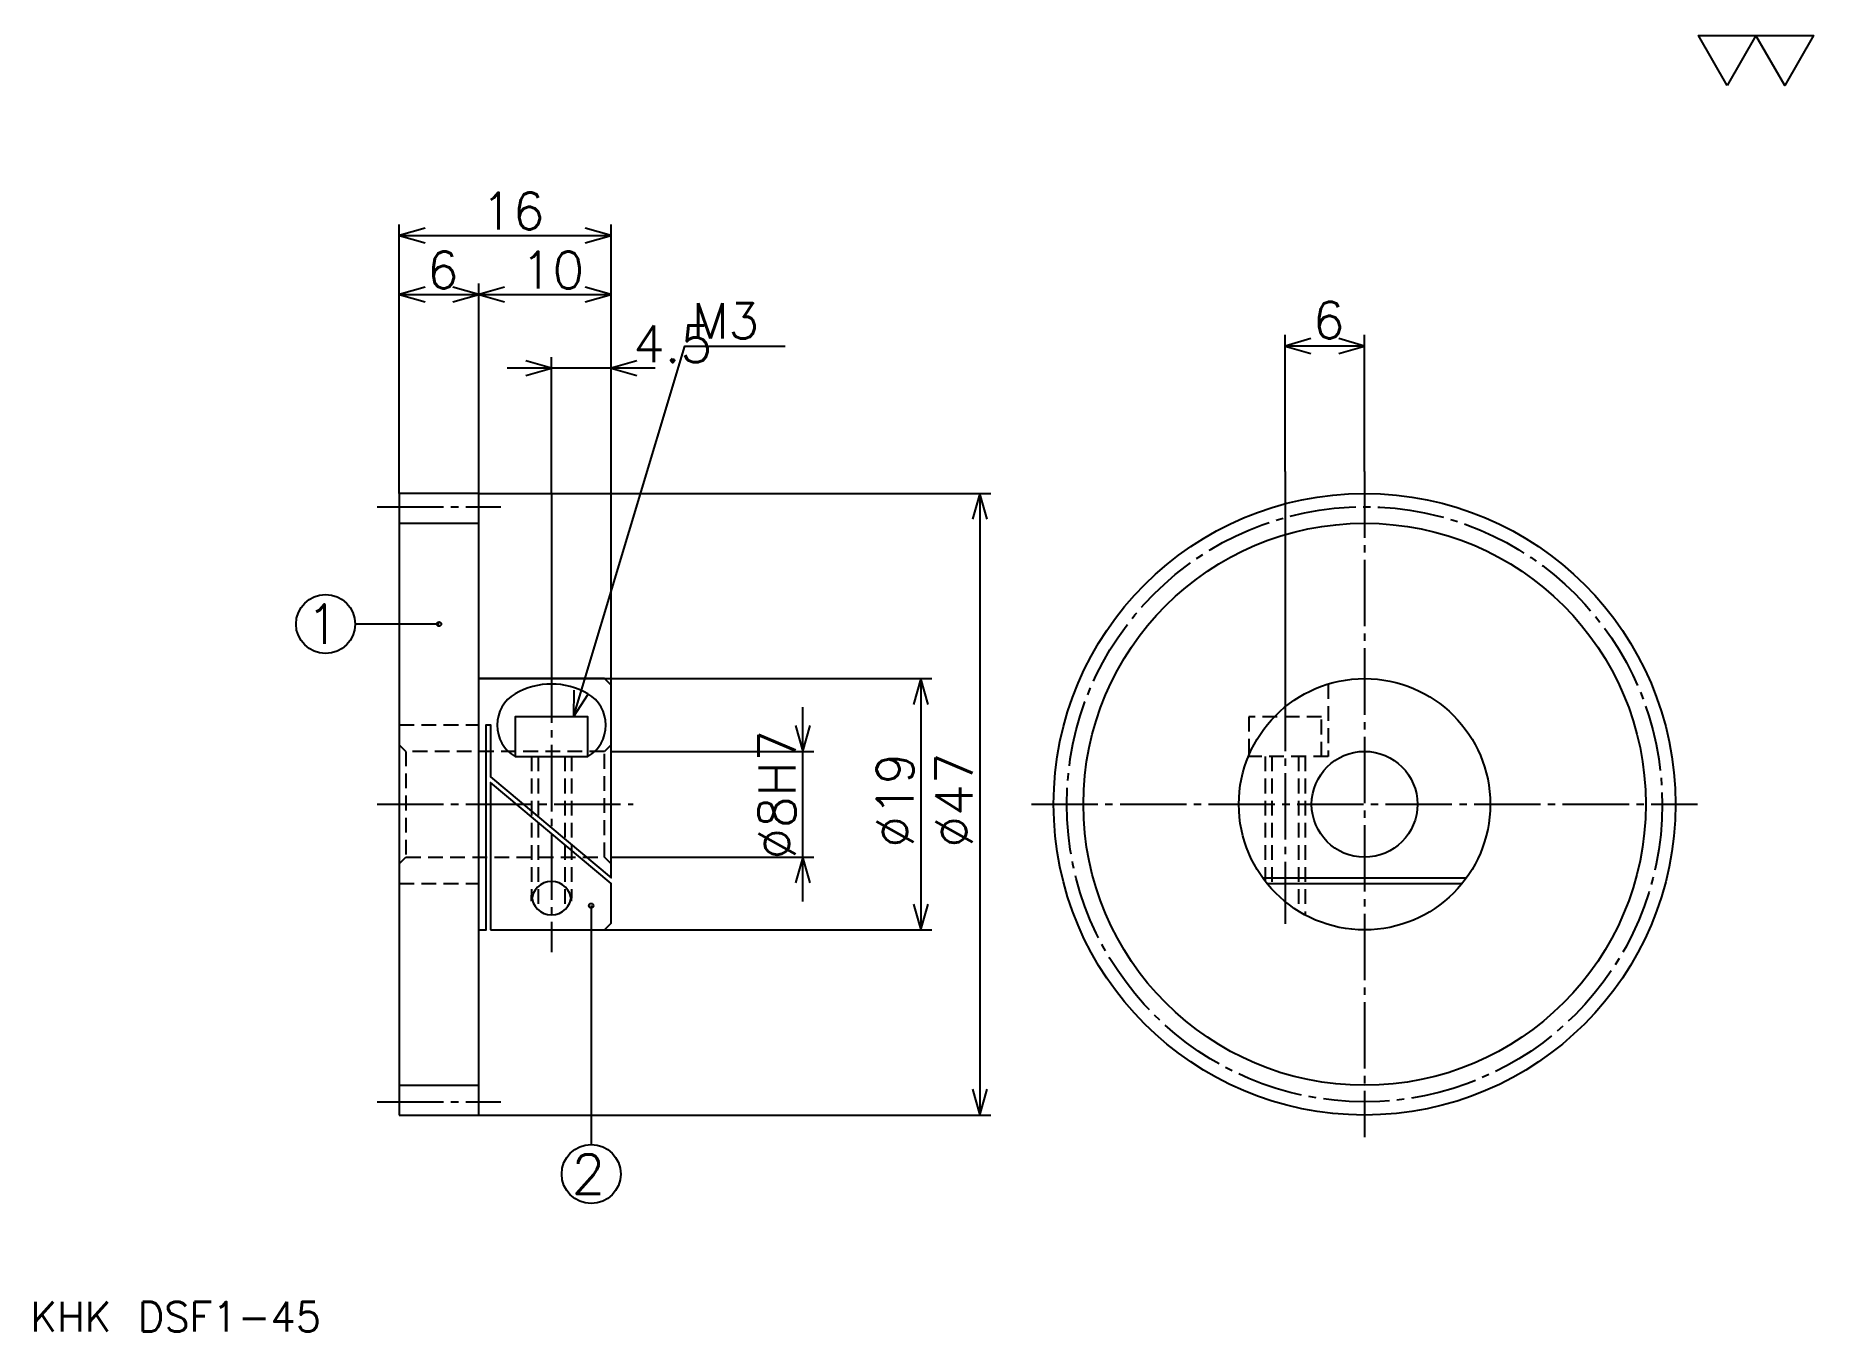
# Model space of a CAD drawing. Extents: x 6 to 140, y 6 to 104.
import ezdxf

# ---------------------------------------------------------------- set-up
doc = ezdxf.new("R2010")
doc.units = 0
doc.linetypes.add('DASHDOT', pattern=[6.690265, 5.017699, -0.557522, 0.557522, -0.557522])
doc.linetypes.add('HIDDEN', pattern=[1.672566, 1.115044, -0.557522])
doc.layers.get('0').update_dxf_attribs({"linetype": 'CONTINUOUS'})
doc.layers.add('DASHDOT', color=6, linetype='DASHDOT')
doc.layers.add('HIDDEN', color=2, linetype='HIDDEN')
doc.styles.add('KANJI', font='TXT', dxfattribs={"bigfont": 'BIGFONT'})

msp = doc.modelspace()

# ---------------------------------------------------------------- linework, layer by layer
at = {"color": 5}
for p, q in [((33.451328, 69.495575), (33.451328, 89.845139)), ((33.451328, 89.00885), (49.451328, 89.00885)), ((49.451328, 69.495575), (49.451328, 89.845139)), ((39.451328, 69.495575), (39.451328, 85.384956)), ((33.451328, 84.548676), (39.451328, 84.548676)), ((39.451328, 84.548676), (49.451328, 84.548676)), ((100.402649, 71.168137), (100.402649, 81.4823)), ((106.402649, 80.646011), (100.402649, 80.646011)), ((106.402649, 71.168137), (106.402649, 81.4823)), ((44.951328, 69.495575), (44.951328, 79.809738)), ((52.796463, 78.97345), (41.606194, 78.97345)), ((100.402649, 71.168137), (100.402649, 55.0336)), ((33.451328, 69.495575), (33.451328, 69.495575)), ((39.451328, 69.495575), (39.451328, 69.495575)), ((39.451328, 69.495575), (49.451328, 69.495575)), ((44.951328, 69.495575), (44.951328, 55.495575)), ((49.451328, 69.495575), (78.163719, 69.495575)), ((49.451328, 54.995575), (49.451328, 69.495575)), ((77.327438, 69.495575), (77.327438, 22.495575)), ((36.451328, 59.620575), (30.106195, 59.620575)), ((39.451328, 55.495575), (49.451328, 55.495575)), ((49.451328, 55.495575), (73.703545, 55.495575)), ((72.867264, 55.495575), (72.867264, 36.495575)), ((63.946903, 38.650444), (63.946903, 53.340706)), ((49.451328, 49.995575), (64.783188, 49.995575)), ((49.451328, 41.995575), (64.783188, 41.995575)), ((47.951328, 38.328907), (47.951328, 20.265488)), ((48.951328, 36.495575), (49.451328, 36.495575)), ((49.451328, 36.495575), (73.703545, 36.495575)), ((39.451328, 22.495575), (49.451328, 22.495575)), ((49.451328, 22.495575), (78.163719, 22.495575))]:
    msp.add_line(p, q, dxfattribs=at)
at = {"color": 4}
for p, q in [((33.451328, 67.245575), (39.451328, 67.245575)), ((42.209694, 49.605576), (47.692963, 49.605576)), ((98.702042, 40.432251), (114.103271, 40.432251)), ((43.451328, 38.664623), (43.451328, 39.128975)), ((46.451328, 38.664623), (46.451328, 39.128975)), ((99.037201, 39.995575), (113.768112, 39.995575)), ((33.451328, 24.745575), (39.451328, 24.745575))]:
    msp.add_line(p, q, dxfattribs=at)
at = {"color": 7}
msp.add_lwpolyline([(133.805313, 100.353981), (131.630981, 104.122833), (140.328323, 104.122833), (138.153992, 100.353981), (135.979645, 104.122833), (133.805313, 100.353981)], dxfattribs=at)
at = {"color": 5}
for points in [[(35.402657, 89.566376), (33.451328, 89.00885), (35.402657, 88.451324)], [(47.5, 88.451324), (49.451328, 89.00885), (47.5, 89.566376)], [(35.402657, 85.106194), (33.451328, 84.548676), (35.402657, 83.99115)], [(37.5, 83.99115), (39.451328, 84.548676), (37.5, 85.106194)], [(41.402657, 85.106194), (39.451328, 84.548676), (41.402657, 83.99115)], [(47.5, 83.99115), (49.451328, 84.548676), (47.5, 85.106194)], [(46.623894, 52.605576), (55.02655, 80.646019), (62.608849, 80.646019)], [(102.353973, 81.203537), (100.402649, 80.646011), (102.353973, 80.088493)], [(104.451324, 80.088493), (106.402649, 80.646011), (104.451324, 81.203537)], [(43, 78.415924), (44.951328, 78.97345), (43, 79.530975)], [(51.402657, 79.530975), (49.451328, 78.97345), (51.402657, 78.415924)], [(77.884956, 67.54425), (77.327438, 69.495575), (76.769913, 67.54425)], [(73.424782, 53.544247), (72.867264, 55.495575), (72.309738, 53.544247)], [(46.649967, 54.634819), (46.623894, 52.605576), (47.718086, 54.314743)], [(63.389381, 51.946903), (63.946903, 49.995575), (64.504425, 51.946903)], [(64.504425, 40.044247), (63.946903, 41.995575), (63.389381, 40.044247)], [(72.309738, 38.446903), (72.867264, 36.495575), (73.424782, 38.446903)], [(76.769913, 24.446903), (77.327438, 22.495575), (77.884956, 24.446903)]]:
    msp.add_lwpolyline(points, dxfattribs=at)
at = {"color": 4}
for points in [[(33.451328, 22.495575), (33.451328, 22.495575), (39.451328, 22.495575), (39.451328, 22.495575), (39.451328, 69.495575), (39.451328, 69.495575), (33.451328, 69.495575), (33.451328, 69.495575), (33.451328, 22.495575)], [(39.451328, 36.495575), (40.00885, 36.495575), (40.00885, 51.995575), (40.343365, 51.995575), (40.343365, 48.074741), (49.451328, 40.432251), (49.451328, 54.995575), (48.951328, 55.495575), (39.451328, 55.495575)], [(42.201328, 49.605576), (47.701328, 49.605576), (47.701328, 52.605576), (42.201328, 52.605576), (42.201328, 49.605576)], [(40.343365, 36.495575), (48.951328, 36.495575), (49.451328, 36.995575), (49.451328, 39.995575), (40.343365, 47.638065), (40.343365, 36.495575)]]:
    msp.add_lwpolyline(points, dxfattribs=at)
for radius in [23.5, 21.25, 9.5, 4]:
    msp.add_circle((106.402649, 45.995575), radius, dxfattribs=at)
at = {"color": 5}
for centre, radius in [((27.876106, 59.620575), 2.230088), ((36.451328, 59.620575), 0.167257), ((47.951328, 38.328907), 0.167257), ((47.951328, 18.035398), 2.230088)]:
    msp.add_circle(centre, radius, dxfattribs=at)
at = {"color": 4}
for centre, radius, start, end in [((43.580513, 51.9799), 2.741633, 120.00000728, 239.99999102), ((44.951328, 49.605576), 5.483267, 60.00000126, 119.99999874), ((46.322144, 51.9799), 2.741633, 300.00000898, 59.99999272), ((44.951328, 38.664623), 1.5, 0, 180), ((44.951328, 39.128975), 1.5, 180, 0)]:
    msp.add_arc(centre, radius, start, end, dxfattribs=at)
at = {"layer": 'DASHDOT', "color": 7}
for p, q in [((106.402649, 71.168137), (106.402649, 20.823009)), ((31.778763, 68.495575), (41.123894, 68.495575)), ((44.951328, 57.16814), (44.951328, 34.823009)), ((100.402649, 55.0336), (100.402649, 36.95755)), ((31.778763, 45.995575), (51.123894, 45.995575)), ((81.230087, 45.995575), (131.575226, 45.995575)), ((31.778763, 23.495575), (41.123894, 23.495575))]:
    msp.add_line(p, q, dxfattribs=at)
msp.add_circle((106.402649, 45.995575), 22.5, dxfattribs=at)
at = {"layer": 'HIDDEN', "color": 4}
for p, q in [((33.451328, 51.995575), (39.451328, 51.995575)), ((33.951328, 49.995575), (33.951328, 41.995575)), ((49.451328, 50.495575), (48.951328, 49.995575)), ((43.451328, 49.605576), (43.451328, 38.896797)), ((43.951328, 49.605576), (43.951328, 37.917828)), ((45.951328, 49.605576), (45.951328, 37.917828)), ((46.451328, 49.605576), (46.451328, 38.896797)), ((98.902649, 49.605576), (98.902649, 40.164623)), ((99.402649, 49.605576), (99.402649, 39.57296)), ((101.402649, 49.605576), (101.402649, 37.917828)), ((101.902649, 49.605576), (101.902649, 37.628975)), ((49.451328, 41.495575), (48.951328, 41.995575)), ((33.451328, 39.995575), (39.451328, 39.995575))]:
    msp.add_line(p, q, dxfattribs=at)
for points in [[(103.652649, 55.08884), (103.652649, 49.605576), (97.652649, 49.605576)], [(103.152649, 49.605576), (103.152649, 52.605576), (97.652649, 52.605576), (97.652649, 49.605576)], [(33.451328, 41.495575), (33.951328, 41.995575), (48.951328, 41.995575), (48.951328, 49.995575), (33.951328, 49.995575), (33.451328, 50.495575)]]:
    msp.add_lwpolyline(points, dxfattribs=at)

# ---------------------------------------------------------------- texts
at = {"color": 7, "style": 'KANJI'}
for s, height, p in [('16', 2.787611, (39.639381, 89.454865)), ('6', 2.787611, (35.545357, 84.99469)), ('10', 2.787611, (42.639381, 84.99469)), ('M3', 2.676106, (55.584072, 81.203537)), ('4.5', 2.787611, (51.123894, 79.419464)), ('1', 2.973451, (26.389381, 58.13385)), ('2', 2.973451, (46.464603, 16.548674)), ('KHK DSF1-45', 2.230088, (5.575221, 6.132743))]:
    msp.add_text(s, height=height, dxfattribs=at).set_placement(p)
for s, rotation, p in [('6', 360, (102.496674, 81.203537)), ('%%c8H7', 90, (63.389381, 41.814159)), ('%%c19', 90, (72.309738, 42.720131)), ('%%c47', 90, (76.769913, 42.720131))]:
    msp.add_text(s, height=2.787611, rotation=rotation, dxfattribs=at).set_placement(p)

doc.saveas('drawing.dxf')
